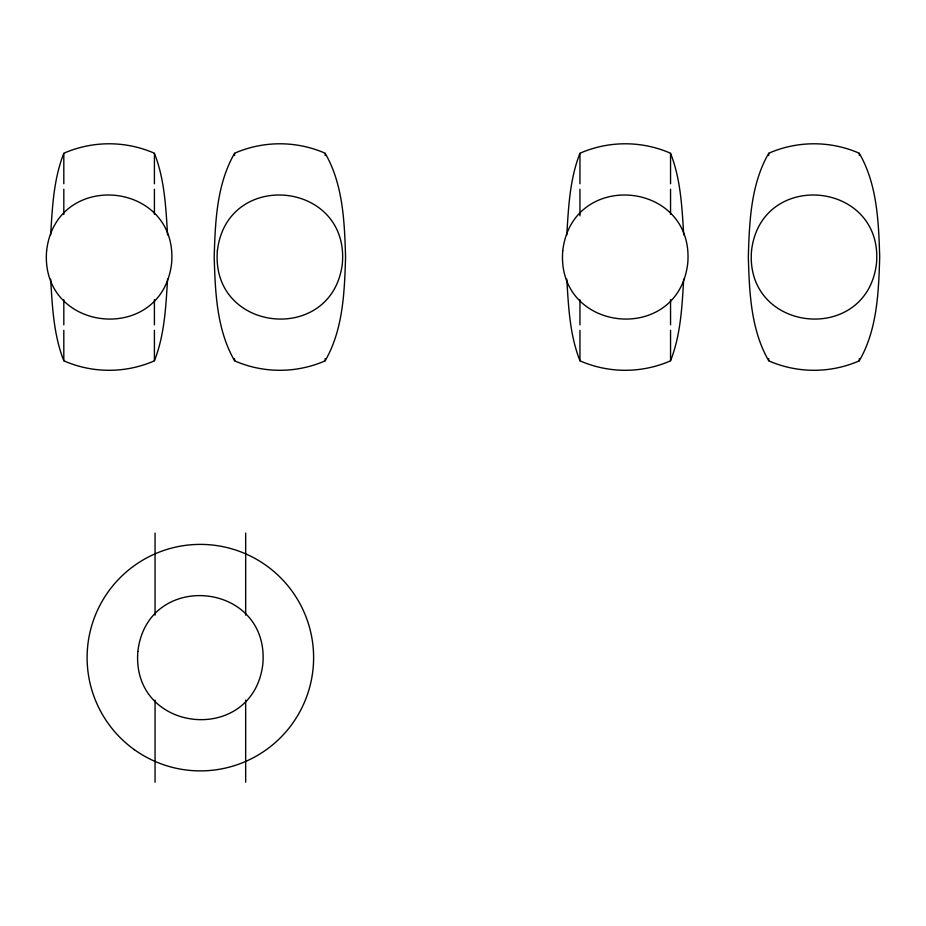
<?xml version="1.0" encoding="UTF-8"?>
<svg xmlns="http://www.w3.org/2000/svg" width="926" height="926" viewBox="0 0 926 926"><rect width="100%" height="100%" fill="white"/><g stroke="black" fill="none" stroke-linecap="round" stroke-linejoin="round"><path stroke-width="1.39" d="M50.652 234.938C52.342 207.505 53.592 179.181 63.813 153.334L65.769 152.408A113.261 113.261 0 0 1 152.454 152.408L154.411 153.334C164.62 179.181 165.87 207.505 167.571 234.938M167.571 279.131C165.87 306.564 164.62 334.899 154.411 360.746L152.454 361.672A113.261 113.261 0 0 1 65.769 361.672L63.813 360.746C53.592 334.899 52.342 306.564 50.652 279.131M566.793 234.938C568.483 207.505 569.733 179.181 579.954 153.334L581.91 152.408A113.261 113.261 0 0 1 668.595 152.408L670.551 153.334C680.76 179.181 682.011 207.505 683.712 234.938M683.712 279.131C682.011 306.564 680.76 334.899 670.551 360.746L668.595 361.672A113.261 113.261 0 0 1 581.91 361.672L579.954 360.746C569.733 334.899 568.483 306.564 566.793 279.131M234.579 153.334C216.615 184.436 215.249 221.985 214.195 257.034C215.249 292.084 216.615 329.633 234.579 360.746L236.535 361.672A113.261 113.261 0 0 0 323.22 361.672L325.188 360.746C343.141 329.633 344.507 292.084 345.572 257.034C344.507 221.985 343.141 184.436 325.188 153.334L323.22 152.408A113.261 113.261 0 0 0 236.535 152.408L234.579 153.334L234.579 155.522M768.707 153.334C750.743 184.436 749.377 221.985 748.324 257.034C749.377 292.084 750.743 329.633 768.707 360.746L770.675 361.672A113.261 113.261 0 0 0 857.349 361.672L859.316 360.746C877.281 329.633 878.635 292.084 879.7 257.034C878.635 221.985 877.281 184.436 859.316 153.334L857.349 152.408A113.261 113.261 0 0 0 770.675 152.408L768.707 153.334L768.707 155.522M859.316 153.334L859.316 155.522M859.316 358.559L859.316 360.746M768.707 358.559L768.707 360.746M670.551 153.334L670.551 183.776M670.551 189.24L670.551 214.3M670.551 299.63L670.551 324.841M670.551 330.304L670.551 360.746M579.954 153.334L579.954 183.776M579.954 189.24L579.954 215.804M579.954 299.781L579.954 324.841M579.954 330.304L579.954 360.746M325.188 153.334L325.188 155.522M325.188 358.559L325.188 360.746M245.668 533.052L245.668 615.153M245.668 700.125L245.668 782.215M234.579 358.559L234.579 360.746M155.059 533.052L155.059 615.153M155.059 700.125L155.059 782.215M154.411 153.334L154.411 183.776M154.411 189.24L154.411 214.3M154.411 299.63L154.411 324.841M154.411 330.304L154.411 360.746M63.813 153.334L63.813 183.776M63.813 189.24L63.813 214.45M63.813 299.781L63.813 324.841M63.813 330.304L63.813 360.746M46.601 250.877C39.887 333.267 162.131 345.317 171.623 263.192C178.336 180.801 56.081 168.764 46.601 250.877M137.858 651.476C131.133 733.867 253.388 745.905 262.868 663.792C269.593 581.401 147.338 569.363 137.858 651.476M217.379 250.877C210.653 333.267 332.909 345.317 342.389 263.192C349.102 180.801 226.858 168.764 217.379 250.877M562.742 250.877C556.028 333.267 678.272 345.317 687.763 263.192C694.477 180.801 572.222 168.764 562.742 250.877M751.507 250.877C744.782 333.267 867.037 345.317 876.517 263.192C883.242 180.801 760.987 168.764 751.507 250.877M134.397 749.701A113.261 113.261 0 0 0 313.069 668.734A113.261 113.261 0 0 0 153.623 554.477A113.261 113.261 0 0 0 134.397 749.701"/></g></svg>
